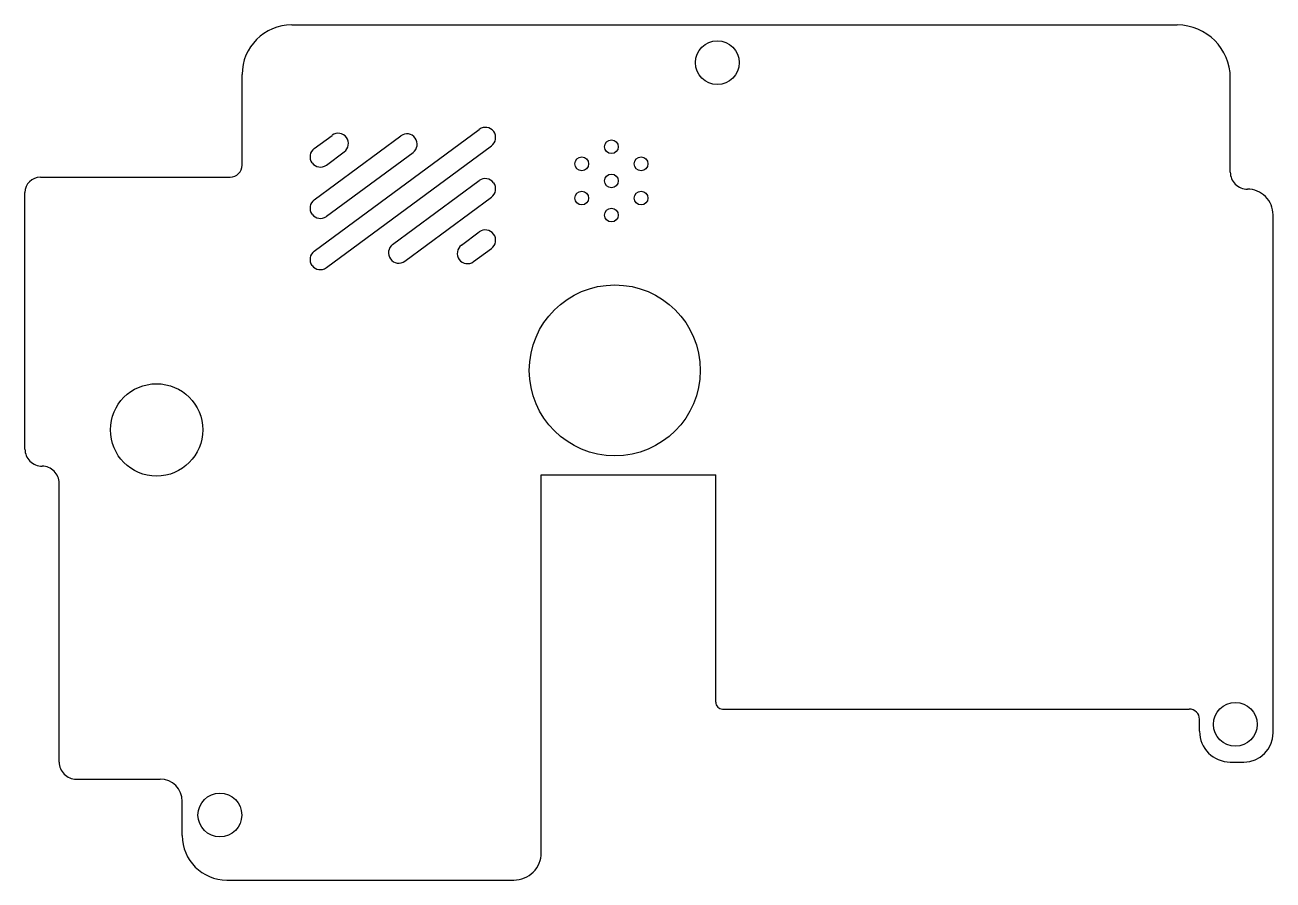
# Model space of a CAD drawing. Header units: inches. Extents: x 2.06 to 5.71, y 1.67 to 4.17.
import ezdxf

# ---------------------------------------------------------------- set-up
doc = ezdxf.new("R2010")
doc.units = ezdxf.units.IN
doc.header["$MEASUREMENT"] = 0
doc.layers.add('Mechanical 1', color=6, linetype='Continuous')

msp = doc.modelspace()

# ---------------------------------------------------------------- linework, layer by layer
at = {"layer": 'Mechanical 1'}
for p, q in [((2.84, 4.175), (5.43, 4.175)), ((2.695, 3.765), (2.695, 4.03)), ((5.585, 3.745), (5.585, 4.02)), ((2.9058, 3.5138), (3.3888, 3.8698)), ((2.9058, 3.8138), (2.9581, 3.8523)), ((2.9058, 3.6638), (3.1594, 3.8507)), ((2.9414, 3.4655), (3.4244, 3.8215)), ((2.9414, 3.7655), (2.9938, 3.804)), ((2.9414, 3.6155), (3.195, 3.8024)), ((2.105, 3.73), (2.46, 3.73)), ((2.46, 3.73), (2.66, 3.73)), ((3.1352, 3.5329), (3.3887, 3.7198)), ((2.06, 2.935), (2.06, 3.685)), ((3.1708, 3.4846), (3.4243, 3.6715)), ((5.71, 2.23), (5.71, 3.62)), ((3.3364, 3.5313), (3.3887, 3.5699)), ((3.372, 3.483), (3.4243, 3.5216)), ((3.57, 2.86), (4.08, 2.86)), ((3.57, 1.755), (3.57, 2.86)), ((4.08, 2.195), (4.08, 2.86)), ((2.16, 2.02), (2.16, 2.835)), ((5.71, 2.105), (5.71, 2.23)), ((4.1, 2.175), (5.465, 2.175)), ((5.495, 2.11), (5.495, 2.145)), ((5.585, 2.02), (5.625, 2.02)), ((2.21, 1.97), (2.455, 1.97)), ((2.52, 1.805), (2.52, 1.905)), ((2.65, 1.675), (2.802, 1.675)), ((2.802, 1.675), (3.49, 1.675))]:
    msp.add_line(p, q, dxfattribs=at)
for centre, radius in [((4.085, 4.065), 0.064), ((3.7751, 3.819), 0.02), ((3.6885, 3.769), 0.02), ((3.8617, 3.769), 0.02), ((3.7751, 3.719), 0.02), ((3.6885, 3.669), 0.02), ((3.8617, 3.669), 0.02), ((3.7751, 3.619), 0.02), ((3.785, 3.165), 0.25), ((2.445, 2.991), 0.135), ((5.6, 2.13), 0.064), ((2.63, 1.865), 0.064)]:
    msp.add_circle(centre, radius, dxfattribs=at)
for centre, radius, start, end in [((2.84, 4.03), 0.145, 90, 180), ((5.43, 4.02), 0.155, 0, 90), ((3.4066, 3.8457), 0.03, 36.4478, 126.4478), ((2.976, 3.8282), 0.03, 36.4478, 126.4478), ((2.976, 3.8282), 0.03, 306.3522, 36.3522), ((3.1772, 3.8266), 0.03, 36.4478, 126.4478), ((3.1772, 3.8265), 0.03, 306.3522, 36.3522), ((3.4066, 3.8456), 0.03, 306.3522, 36.3522), ((2.9236, 3.7896), 0.03, 126.3522, 216.3522), ((2.66, 3.765), 0.035, 270, 0), ((2.9236, 3.7896), 0.03, 216.4478, 306.4478), ((2.105, 3.685), 0.045, 90, 180), ((3.4065, 3.6957), 0.03, 36.4478, 126.4478), ((5.635, 3.745), 0.05, 179.9999, 270), ((3.4066, 3.6957), 0.03, 306.3522, 36.3522), ((5.635, 3.62), 0.075, 359.9999, 90), ((2.9236, 3.6396), 0.03, 126.3522, 216.3522), ((2.9236, 3.6396), 0.03, 216.4478, 306.4478), ((3.4065, 3.5458), 0.03, 36.4478, 126.4478), ((3.4065, 3.5457), 0.03, 306.3522, 36.3522), ((2.9236, 3.4896), 0.03, 126.3522, 216.3522), ((3.153, 3.5087), 0.03, 126.3522, 216.3522), ((3.3542, 3.5071), 0.03, 126.3522, 216.3522), ((2.9236, 3.4896), 0.03, 216.4478, 306.4478), ((3.153, 3.5087), 0.03, 216.4478, 306.4478), ((3.3542, 3.5071), 0.03, 216.4478, 306.4478), ((2.11, 2.935), 0.05, 179.9999, 270), ((2.11, 2.835), 0.05, 359.9999, 90), ((4.1, 2.195), 0.02, 180, 270.0003), ((5.465, 2.145), 0.03, 0, 90), ((5.585, 2.11), 0.09, 180, 270), ((5.625, 2.105), 0.085, 270, 0), ((2.21, 2.02), 0.05, 179.9999, 270), ((2.455, 1.905), 0.065, 0.0003, 90.0003), ((2.65, 1.805), 0.13, 180, 270), ((3.49, 1.755), 0.08, 269.9999, 0)]:
    msp.add_arc(centre, radius, start, end, dxfattribs=at)

doc.saveas('drawing.dxf')
